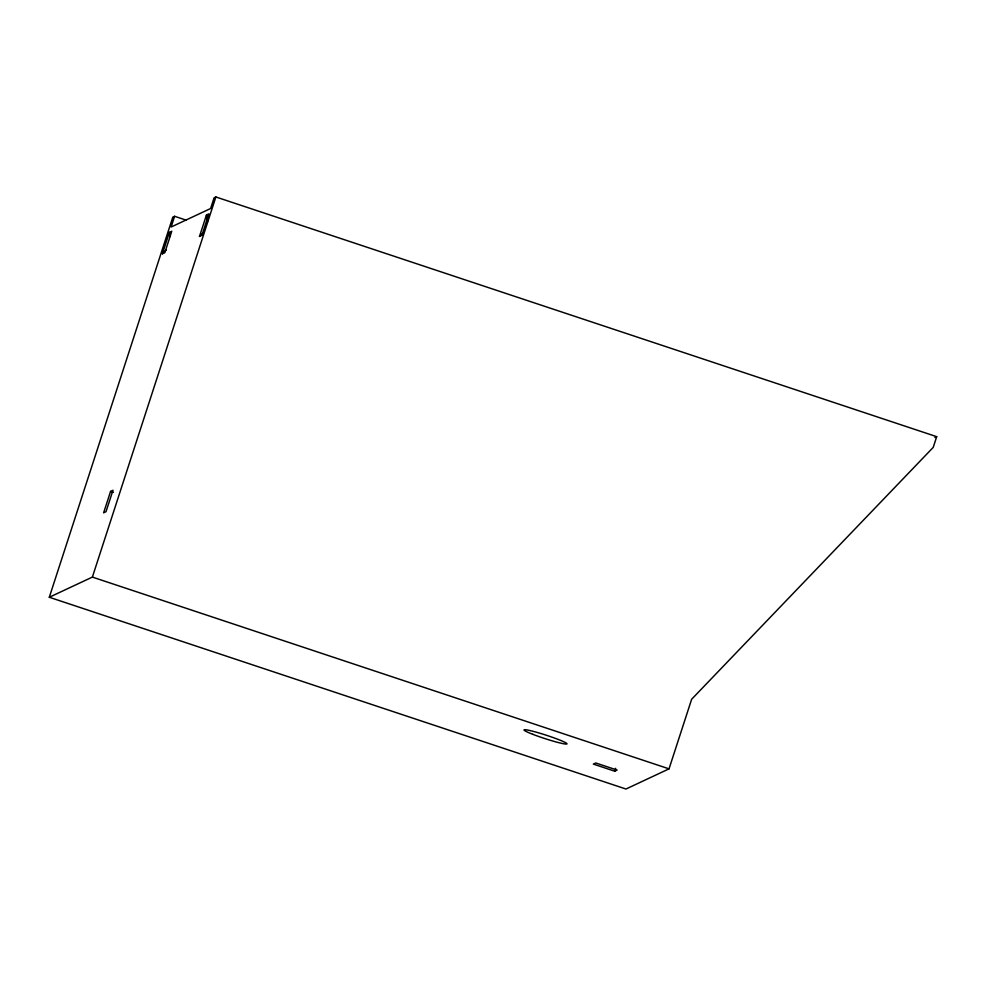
<?xml version="1.0" encoding="UTF-8"?>
<svg xmlns="http://www.w3.org/2000/svg" width="986" height="986" viewBox="0 0 986 986"><rect width="100%" height="100%" fill="white"/><g stroke="black" fill="none" stroke-linecap="round" stroke-linejoin="round"><path stroke-width="1.48" d="M174.596 216.304L171.12 227.014L210.61 208.527L214.085 197.816L215.872 196.978L936.7 436.675L933.224 447.385L691.642 699.259L669.026 768.858L625.962 789.022L49.3 597.257L172.809 217.142L174.596 216.304L186.28 220.186M162.419 253.784L169.382 232.363L171.774 231.242L164.822 252.662L162.419 253.784L166.338 249.815M110.58 491.398L103.616 512.819L106.007 511.697L112.971 490.276L110.58 491.398L113.439 492.359M49.3 597.257L92.376 577.093L215.872 196.978M614.709 771.2L617.1 770.078L595.754 762.979L593.35 764.101L614.709 771.2L615.658 768.279M199.48 236.43L206.468 214.997L208.859 213.876L201.908 235.297L199.48 236.43L203.412 232.449M934.901 437.525L936.7 436.675M92.376 577.093L669.026 768.858M206.468 214.997L207.504 221.936M169.382 232.363L169.999 236.529M532.785 734.311A22.592 1.812 18 0 0 566.888 743.986A22.592 1.812 18 0 0 536.926 732.364A22.592 1.812 18 0 0 532.785 734.311"/></g></svg>
